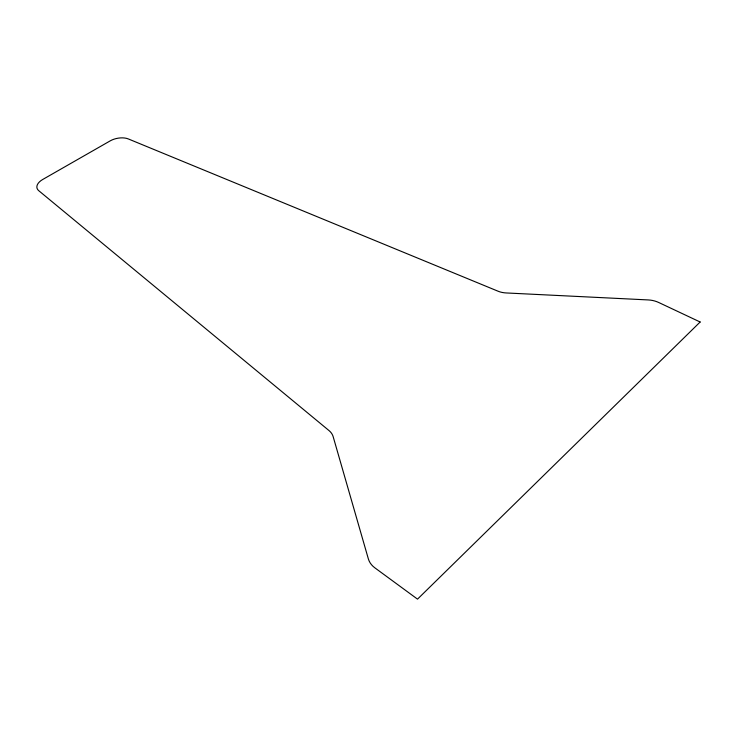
<?xml version="1.0" encoding="UTF-8"?>
<svg xmlns="http://www.w3.org/2000/svg" width="737" height="737" viewBox="0 0 737 737"><rect width="100%" height="100%" fill="white"/><g stroke="black" fill="none" stroke-linecap="round" stroke-linejoin="round"><path stroke-width="1.11" d="M700.15 322.005L417.52 599.135L374.801 567.794A21.069 17.273 -0.2 0 1 368.362 558.913L333.161 436.663A18.987 14.16 -6.2 0 0 329.015 430.574L38.729 190.671A14.5 7.914 -13.3 0 1 42.737 179.469L110.191 140.878A13.874 7.425 -11 0 1 128.376 138.961L497.982 291.179A17.08 10.88 2 0 0 506.153 292.948L648.228 299.931A18.361 11.552 7.6 0 1 658.675 302.474L700.15 322.005"/></g></svg>
